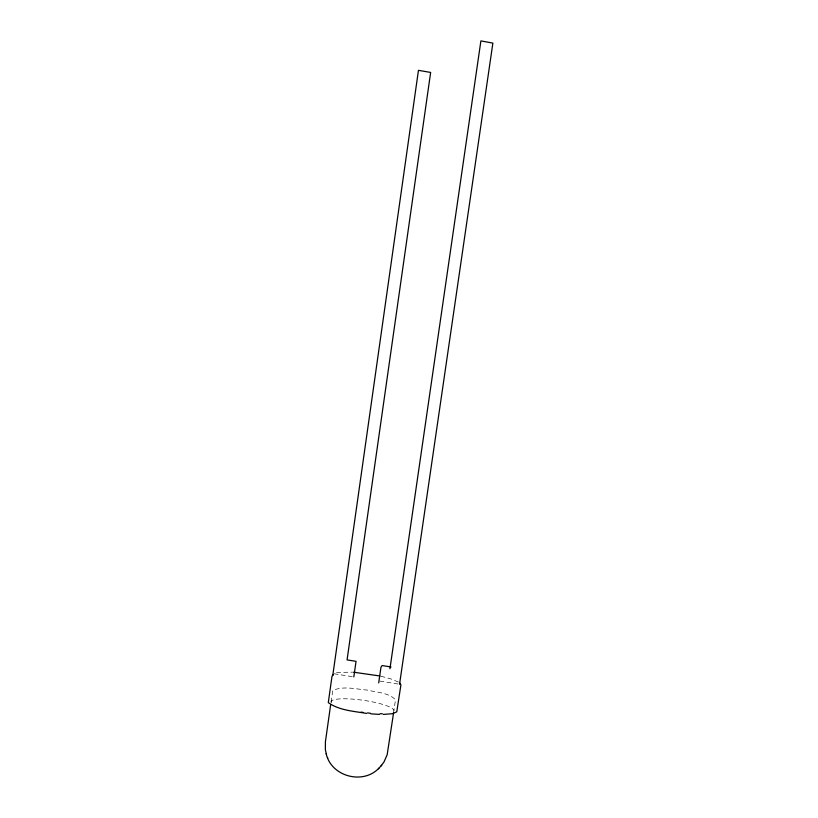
<?xml version="1.0" encoding="UTF-8"?>
<svg xmlns="http://www.w3.org/2000/svg" width="818" height="818" viewBox="0 0 818 818"><rect width="100%" height="100%" fill="white"/><g stroke="black" fill="none" stroke-linecap="round" stroke-linejoin="round"><path stroke-width="0.61" stroke-dasharray="4.09 3.07" d="M331.055 701.987L332.793 690.515C343.437 685.596 356.259 689.196 367.538 690.116C376.791 692.478 388.56 692.549 395.483 699.758L393.928 710.423M336.556 672.468L352.578 672.151M334.061 673.746L352.589 676.711M379.849 681.087L398.325 684.053M380.943 676.22L391.004 678.94L398.376 682.059M331.372 702.815A31.759 6.012 8.2 0 1 363.928 700.392A31.759 6.012 8.2 0 1 393.09 711.885"/><path stroke-width="1.23" d="M332.762 675.566L418.448 70.338L430.646 72.434L347.067 659.901L356.045 661.343L353.816 676.915M330.697 704.472L325.411 741.773L325.38 749.758L326.454 754.503M378.693 682.928L380.953 667.324L382.088 665.535L391.055 666.977M389.941 668.766L480.892 40.9L492.876 43.109L399.552 684.247M393.57 712.897L387.17 754.748L383.959 762.018L381.045 765.924M333.223 674.594L332.006 676.281L328.284 702.601C339.143 710.413 353.58 711.169 366.433 713.398M326.167 753.675C331.147 776.517 362.988 785.045 378.918 768.194M378.356 768.787L381.648 765.27M383.243 714.421L392.313 713.715L396.771 711.854L400.912 684.87L399.798 683.05M379.419 714.38L370.932 713.858M353.601 672.212L379.941 675.985M327.486 757.458L327.752 758.235M382.303 713.705A31.759 6.012 8.2 0 1 380.084 713.715M370.37 713.224A31.759 6.012 8.2 0 1 367.313 712.928M363.182 712.427A31.759 6.012 8.2 0 1 361.106 712.13"/></g></svg>
